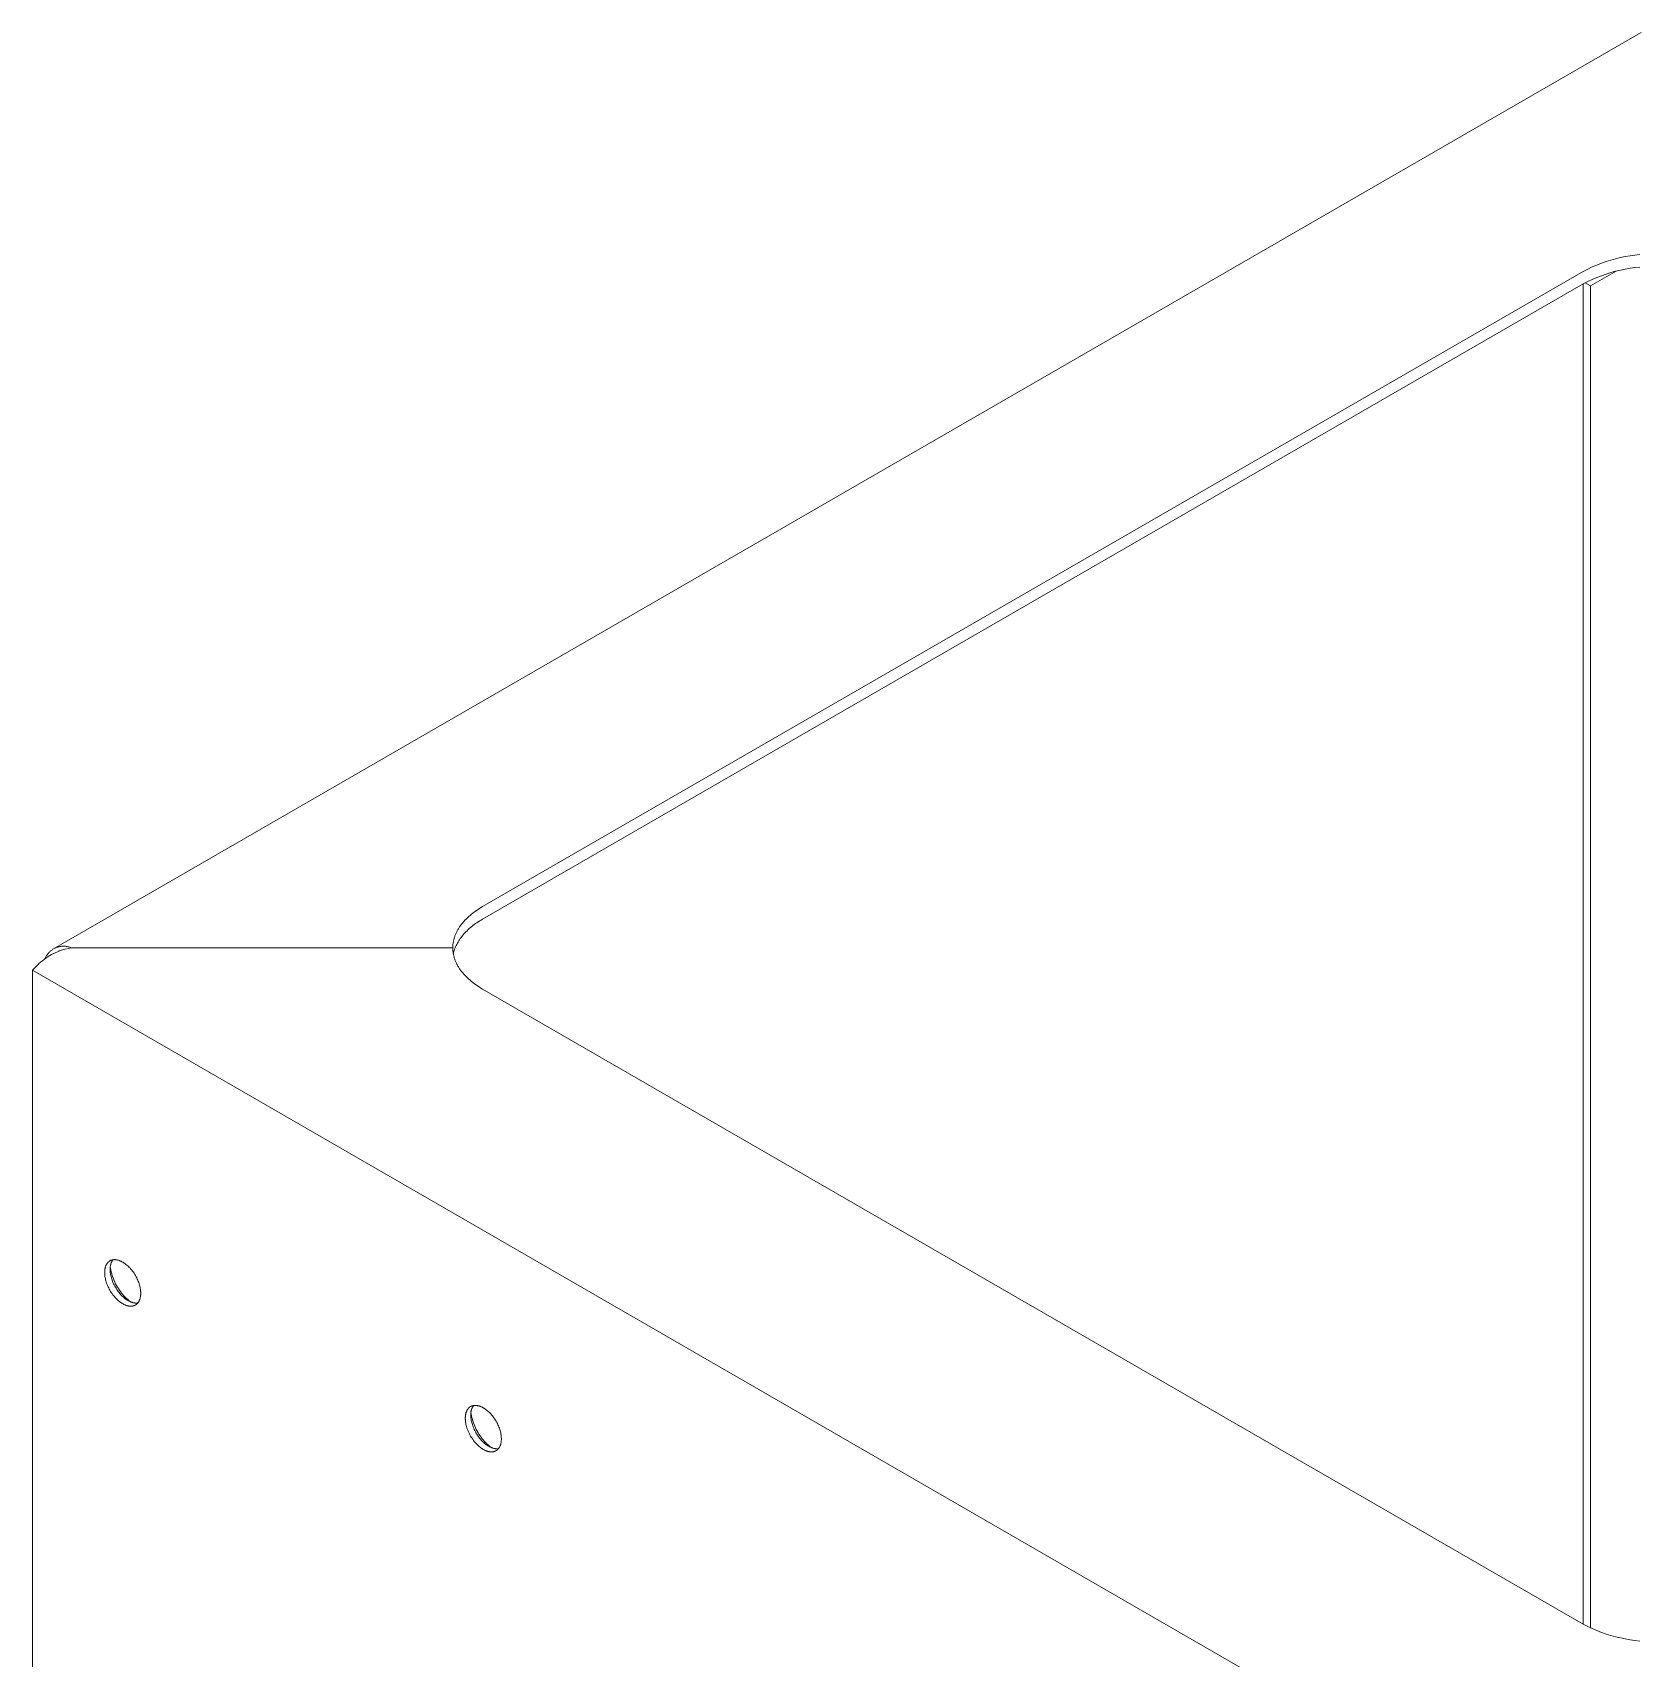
# Model space of a CAD drawing. Header units: millimetres. Extents: x 7 to 2510, y -101 to 1516.
# Drawn here: x 1803.3 to 2117.6, y 1161.3 to 1480.2 of the extents above; entities that cross this region are included whole.
import ezdxf

# ---------------------------------------------------------------- set-up
doc = ezdxf.new("R2010")
doc.units = ezdxf.units.MM
doc.layers.add('ZANO_R', color=7, linetype='Continuous', lineweight=0)

msp = doc.modelspace()

# ---------------------------------------------------------------- linework, layer by layer
at = {"layer": 'ZANO_R'}
for p, q in [((1807.36, 1300.42), (2118.7, 1480.17)), ((2110.87, 1434.91), (2111.78, 1435.23)), ((2111.78, 1435.23), (2112.71, 1435.52)), ((2112.71, 1435.52), (2113.64, 1435.78)), ((2113.64, 1435.78), (2114.59, 1436.01)), ((2114.59, 1436.01), (2115.54, 1436.21)), ((2115.54, 1436.21), (2116.49, 1436.37)), ((2116.49, 1436.37), (2117.45, 1436.5)), ((2117.45, 1436.5), (2118.42, 1436.6)), ((1891.51, 1308.72), (2107.33, 1433.32)), ((2107.33, 1433.32), (2108.19, 1433.76)), ((2108.19, 1433.76), (2109.07, 1434.18)), ((2113.77, 1433.36), (2108.75, 1430.47)), ((2109.07, 1434.18), (2109.96, 1434.56)), ((2109.96, 1432.11), (2109.07, 1431.73)), ((2109.96, 1434.56), (2110.87, 1434.91)), ((2110.87, 1432.46), (2109.96, 1432.11)), ((2111.78, 1432.78), (2110.87, 1432.46)), ((2112.71, 1433.07), (2111.78, 1432.78)), ((2113.64, 1433.33), (2112.71, 1433.07)), ((2114.59, 1433.56), (2113.64, 1433.33)), ((2115.54, 1433.76), (2114.59, 1433.56)), ((2116.49, 1433.92), (2115.54, 1433.76)), ((2117.45, 1434.05), (2116.49, 1433.92)), ((2118.42, 1434.15), (2117.45, 1434.05)), ((2107.33, 1430.87), (1891.51, 1306.27)), ((2108.19, 1431.32), (2107.33, 1430.87)), ((2107.33, 1430.87), (2107.33, 1167.96)), ((2107.69, 1431.08), (2108.75, 1430.47)), ((2109.07, 1431.73), (2108.19, 1431.32)), ((2108.75, 1430.47), (2108.75, 1167.22)), ((1889.63, 1307.47), (1889.93, 1307.69)), ((1889.93, 1307.69), (1890.23, 1307.9)), ((1890.23, 1307.9), (1890.54, 1308.12)), ((1890.54, 1308.12), (1890.86, 1308.32)), ((1890.86, 1308.32), (1891.18, 1308.52)), ((1891.18, 1308.52), (1891.51, 1308.72)), ((1886.77, 1304.35), (1886.85, 1304.49)), ((1886.85, 1304.49), (1887.02, 1304.75)), ((1887.02, 1304.75), (1887.21, 1305.01)), ((1887.21, 1305.01), (1887.4, 1305.28)), ((1887.4, 1305.28), (1887.61, 1305.53)), ((1887.61, 1305.53), (1887.83, 1305.79)), ((1887.83, 1305.79), (1888.05, 1306.04)), ((1888.05, 1306.04), (1888.29, 1306.29)), ((1888.29, 1306.29), (1888.54, 1306.53)), ((1888.54, 1306.53), (1888.8, 1306.77)), ((1888.9, 1304.41), (1888.68, 1304.21)), ((1888.8, 1306.77), (1889.07, 1307.01)), ((1889.14, 1304.62), (1888.9, 1304.41)), ((1889.07, 1307.01), (1889.34, 1307.24)), ((1889.38, 1304.81), (1889.14, 1304.62)), ((1889.34, 1307.24), (1889.63, 1307.47)), ((1889.62, 1305.01), (1889.38, 1304.81)), ((1889.88, 1305.2), (1889.62, 1305.01)), ((1890.13, 1305.39), (1889.88, 1305.2)), ((1890.4, 1305.57), (1890.13, 1305.39)), ((1890.67, 1305.75), (1890.4, 1305.57)), ((1890.95, 1305.93), (1890.67, 1305.75)), ((1891.23, 1306.1), (1890.95, 1305.93)), ((1891.51, 1306.27), (1891.23, 1306.1)), ((1885.67, 1301.05), (1885.69, 1301.19)), ((1885.69, 1301.19), (1885.7, 1301.33)), ((1885.7, 1301.33), (1885.72, 1301.47)), ((1885.72, 1301.47), (1885.74, 1301.61)), ((1885.74, 1301.61), (1885.76, 1301.74)), ((1885.76, 1301.74), (1885.79, 1301.88)), ((1885.79, 1301.88), (1885.82, 1302.02)), ((1885.82, 1302.02), (1885.85, 1302.16)), ((1885.85, 1302.16), (1885.88, 1302.3)), ((1885.88, 1302.3), (1885.92, 1302.44)), ((1885.92, 1302.44), (1885.96, 1302.58)), ((1885.96, 1302.58), (1886.01, 1302.71)), ((1886.01, 1302.71), (1886.05, 1302.85)), ((1886.05, 1302.85), (1886.1, 1302.99)), ((1886.1, 1302.99), (1886.16, 1303.13)), ((1886.16, 1303.13), (1886.21, 1303.26)), ((1886.21, 1303.26), (1886.27, 1303.4)), ((1886.27, 1303.4), (1886.33, 1303.54)), ((1886.33, 1303.54), (1886.4, 1303.67)), ((1886.44, 1301.32), (1886.33, 1301.08)), ((1886.4, 1303.67), (1886.47, 1303.81)), ((1886.57, 1301.55), (1886.44, 1301.32)), ((1886.47, 1303.81), (1886.54, 1303.95)), ((1886.54, 1303.95), (1886.61, 1304.08)), ((1886.7, 1301.78), (1886.57, 1301.55)), ((1886.61, 1304.08), (1886.69, 1304.22)), ((1886.69, 1304.22), (1886.77, 1304.35)), ((1886.84, 1302.01), (1886.7, 1301.78)), ((1886.98, 1302.24), (1886.84, 1302.01)), ((1887.14, 1302.47), (1886.98, 1302.24)), ((1887.3, 1302.7), (1887.14, 1302.47)), ((1887.48, 1302.92), (1887.3, 1302.7)), ((1887.66, 1303.14), (1887.48, 1302.92)), ((1887.85, 1303.36), (1887.66, 1303.14)), ((1888.04, 1303.58), (1887.85, 1303.36)), ((1888.25, 1303.79), (1888.04, 1303.58)), ((1888.46, 1304), (1888.25, 1303.79)), ((1888.68, 1304.21), (1888.46, 1304)), ((1805.2, 1298.11), (1804.84, 1297.82)), ((1805.21, 1298.12), (1804.87, 1297.84)), ((1805.56, 1298.38), (1805.2, 1298.11)), ((1805.56, 1298.38), (1805.21, 1298.12)), ((1805.93, 1298.65), (1805.56, 1298.38)), ((1805.91, 1298.63), (1805.56, 1298.38)), ((1805.73, 1298.51), (1805.78, 1298.63)), ((1805.78, 1298.63), (1805.84, 1298.75)), ((1805.84, 1298.75), (1805.9, 1298.88)), ((1805.9, 1298.88), (1805.97, 1298.99)), ((1806.27, 1298.87), (1805.91, 1298.63)), ((1805.97, 1298.99), (1806.04, 1299.11)), ((1806.04, 1299.11), (1806.11, 1299.22)), ((1806.11, 1299.22), (1806.19, 1299.34)), ((1806.19, 1299.34), (1806.27, 1299.44)), ((1806.27, 1299.44), (1806.35, 1299.55)), ((1806.33, 1298.91), (1806.27, 1298.87)), ((1806.67, 1299.12), (1806.33, 1298.91)), ((1806.35, 1299.55), (1806.44, 1299.65)), ((1806.44, 1299.65), (1806.53, 1299.75)), ((1806.53, 1299.75), (1806.63, 1299.85)), ((1806.63, 1299.85), (1806.73, 1299.94)), ((1807.01, 1299.32), (1806.67, 1299.12)), ((1806.73, 1299.94), (1806.83, 1300.03)), ((1806.83, 1300.03), (1806.94, 1300.12)), ((1806.94, 1300.12), (1807.04, 1300.2)), ((1807.36, 1299.5), (1807.01, 1299.32)), ((1807.04, 1300.2), (1807.16, 1300.28)), ((1807.16, 1300.28), (1807.27, 1300.35)), ((1807.27, 1300.35), (1807.39, 1300.42)), ((1807.43, 1299.54), (1807.36, 1299.5)), ((1807.39, 1300.42), (1807.5, 1300.49)), ((1808.46, 1300), (1807.43, 1299.54)), ((1807.5, 1300.49), (1807.62, 1300.55)), ((1807.62, 1300.55), (1807.75, 1300.61)), ((1807.75, 1300.61), (1807.87, 1300.66)), ((1807.87, 1300.66), (1808, 1300.71)), ((1808, 1300.71), (1808.13, 1300.76)), ((1808.13, 1300.76), (1808.26, 1300.8)), ((1808.26, 1300.8), (1808.39, 1300.83)), ((1808.39, 1300.83), (1808.52, 1300.87)), ((1808.53, 1300.03), (1808.46, 1300)), ((1808.52, 1300.87), (1808.65, 1300.89)), ((1809.61, 1300.38), (1808.53, 1300.03)), ((1808.65, 1300.89), (1808.79, 1300.91)), ((1808.79, 1300.91), (1808.92, 1300.93)), ((1808.92, 1300.93), (1809.05, 1300.95)), ((1809.05, 1300.95), (1809.19, 1300.95)), ((1809.19, 1300.95), (1809.33, 1300.96)), ((1809.33, 1300.96), (1809.46, 1300.96)), ((1809.46, 1300.96), (1809.6, 1300.95)), ((1809.6, 1300.95), (1809.73, 1300.94)), ((1809.69, 1300.4), (1809.61, 1300.38)), ((1810.87, 1300.64), (1809.69, 1300.4)), ((1809.73, 1300.94), (1809.87, 1300.93)), ((1809.87, 1300.93), (1810, 1300.91)), ((1810, 1300.91), (1810.14, 1300.88)), ((1810.14, 1300.88), (1810.27, 1300.85)), ((1810.27, 1300.85), (1810.4, 1300.82)), ((1810.4, 1300.82), (1810.53, 1300.78)), ((1810.53, 1300.78), (1810.66, 1300.74)), ((1810.66, 1300.74), (1810.79, 1300.69)), ((1810.79, 1300.69), (1810.91, 1300.64)), ((1810.91, 1300.64), (1810.87, 1300.64)), ((1810.91, 1300.64), (1885.66, 1300.64)), ((1885.66, 1300.78), (1885.67, 1300.92)), ((1885.66, 1300.64), (1885.66, 1300.78)), ((1885.66, 1300.64), (1885.66, 1300.51)), ((1885.66, 1300.51), (1885.67, 1300.37)), ((1885.67, 1300.92), (1885.67, 1301.05)), ((1885.67, 1300.37), (1885.67, 1300.23)), ((1885.67, 1300.23), (1885.69, 1300.09)), ((1885.69, 1300.09), (1885.7, 1299.96)), ((1885.7, 1299.96), (1885.72, 1299.82)), ((1885.72, 1299.82), (1885.74, 1299.68)), ((1885.74, 1299.68), (1885.76, 1299.54)), ((1885.76, 1299.54), (1885.79, 1299.4)), ((1885.81, 1299.54), (1885.79, 1299.42)), ((1885.79, 1299.4), (1885.82, 1299.26)), ((1885.84, 1299.66), (1885.81, 1299.54)), ((1885.82, 1299.26), (1885.85, 1299.13)), ((1885.9, 1299.89), (1885.84, 1299.66)), ((1885.85, 1299.13), (1885.88, 1298.99)), ((1885.88, 1298.99), (1885.92, 1298.85)), ((1885.97, 1300.13), (1885.9, 1299.89)), ((1885.92, 1298.85), (1885.96, 1298.71)), ((1885.96, 1298.71), (1886.01, 1298.57)), ((1886.04, 1300.37), (1885.97, 1300.13)), ((1886.01, 1298.57), (1886.05, 1298.43)), ((1886.13, 1300.61), (1886.04, 1300.37)), ((1886.05, 1298.43), (1886.1, 1298.3)), ((1886.1, 1298.3), (1886.16, 1298.16)), ((1886.23, 1300.85), (1886.13, 1300.61)), ((1886.16, 1298.16), (1886.21, 1298.02)), ((1886.21, 1298.02), (1886.27, 1297.88)), ((1886.33, 1301.08), (1886.23, 1300.85)), ((1804.5, 1297.52), (1803.28, 1296.23)), ((1803.28, 944.16), (1803.28, 1296.23)), ((1803.28, 1296.23), (2117.65, 1114.73)), ((1804.54, 1297.56), (1804.5, 1297.52)), ((1804.87, 1297.84), (1804.54, 1297.56)), ((1886.27, 1297.88), (1886.33, 1297.75)), ((1886.33, 1297.75), (1886.4, 1297.61)), ((1886.4, 1297.61), (1886.47, 1297.47)), ((1886.47, 1297.47), (1886.54, 1297.34)), ((1886.54, 1297.34), (1886.61, 1297.2)), ((1886.61, 1297.2), (1886.69, 1297.07)), ((1886.69, 1297.07), (1886.77, 1296.93)), ((1886.77, 1296.93), (1886.85, 1296.8)), ((1886.85, 1296.8), (1887.02, 1296.53)), ((1887.02, 1296.53), (1887.21, 1296.27)), ((1887.21, 1296.27), (1887.4, 1296.01)), ((1887.4, 1296.01), (1887.61, 1295.75)), ((1887.61, 1295.75), (1887.83, 1295.5)), ((1887.83, 1295.5), (1888.05, 1295.25)), ((1888.05, 1295.25), (1888.29, 1295)), ((1888.29, 1295), (1888.54, 1294.75)), ((1888.54, 1294.75), (1888.8, 1294.51)), ((1888.8, 1294.51), (1889.07, 1294.28)), ((1889.07, 1294.28), (1889.34, 1294.05)), ((1889.34, 1294.05), (1889.63, 1293.82)), ((1889.63, 1293.82), (1889.93, 1293.6)), ((1889.93, 1293.6), (1890.23, 1293.38)), ((1890.23, 1293.38), (1890.54, 1293.17)), ((1890.54, 1293.17), (1890.86, 1292.96)), ((1890.86, 1292.96), (1891.18, 1292.76)), ((1891.18, 1292.76), (1891.51, 1292.56)), ((2107.33, 1167.96), (1891.51, 1292.56)), ((1817.43, 1237.31), (1817.44, 1237.4)), ((1817.44, 1237.4), (1817.45, 1237.49)), ((1817.45, 1237.49), (1817.46, 1237.58)), ((1817.46, 1237.58), (1817.48, 1237.66)), ((1817.48, 1237.66), (1817.49, 1237.75)), ((1817.49, 1237.75), (1817.51, 1237.83)), ((1817.51, 1237.83), (1817.53, 1237.92)), ((1817.53, 1237.92), (1817.55, 1238)), ((1817.55, 1238), (1817.58, 1238.08)), ((1817.58, 1238.08), (1817.61, 1238.16)), ((1817.61, 1238.16), (1817.63, 1238.24)), ((1817.63, 1238.24), (1817.67, 1238.32)), ((1817.67, 1238.32), (1817.7, 1238.39)), ((1817.7, 1238.39), (1817.73, 1238.46)), ((1817.73, 1238.46), (1817.75, 1238.5)), ((1817.75, 1238.5), (1817.77, 1238.53)), ((1817.77, 1238.53), (1817.79, 1238.57)), ((1817.79, 1238.57), (1817.81, 1238.6)), ((1817.81, 1238.6), (1817.83, 1238.64)), ((1817.83, 1238.64), (1817.85, 1238.67)), ((1817.85, 1238.67), (1817.88, 1238.7)), ((1817.88, 1238.7), (1817.9, 1238.73)), ((1817.9, 1238.73), (1817.92, 1238.77)), ((1817.92, 1238.77), (1817.95, 1238.8)), ((1817.95, 1238.8), (1817.97, 1238.83)), ((1817.97, 1238.83), (1817.99, 1238.86)), ((1817.99, 1238.86), (1818.02, 1238.89)), ((1818.02, 1238.89), (1818.04, 1238.91)), ((1818.04, 1238.91), (1818.07, 1238.94)), ((1818.07, 1238.94), (1818.1, 1238.97)), ((1818.1, 1238.97), (1818.12, 1239)), ((1818.12, 1239), (1818.15, 1239.02)), ((1818.15, 1239.02), (1818.18, 1239.05)), ((1818.18, 1239.05), (1818.21, 1239.07)), ((1818.21, 1239.07), (1818.24, 1239.1)), ((1818.24, 1239.1), (1818.27, 1239.12)), ((1818.27, 1239.12), (1818.3, 1239.14)), ((1818.3, 1239.14), (1818.33, 1239.16)), ((1818.33, 1239.16), (1818.36, 1239.19)), ((1818.36, 1239.19), (1818.39, 1239.21)), ((1818.39, 1239.21), (1818.42, 1239.23)), ((1818.42, 1239.23), (1818.45, 1239.24)), ((1818.45, 1239.24), (1818.49, 1239.26)), ((1818.47, 1237.67), (1818.48, 1237.77)), ((1818.48, 1237.57), (1818.47, 1237.67)), ((1818.48, 1237.87), (1818.49, 1237.97)), ((1818.48, 1237.77), (1818.48, 1237.87)), ((1818.48, 1237.48), (1818.48, 1237.57)), ((1818.48, 1237.38), (1818.48, 1237.48)), ((1818.49, 1237.29), (1818.48, 1237.38)), ((1818.49, 1239.26), (1818.52, 1239.28)), ((1818.49, 1237.97), (1818.5, 1238.07)), ((1818.5, 1238.07), (1818.51, 1238.17)), ((1818.51, 1238.17), (1818.53, 1238.27)), ((1818.51, 1238.12), (1818.57, 1237.77)), ((1818.52, 1239.28), (1818.55, 1239.3)), ((1818.53, 1238.27), (1818.55, 1238.36)), ((1818.55, 1239.3), (1818.59, 1239.31)), ((1818.55, 1238.36), (1818.57, 1238.46)), ((1818.57, 1238.46), (1818.6, 1238.56)), ((1818.57, 1237.77), (1818.63, 1237.42)), ((1818.59, 1239.31), (1818.62, 1239.33)), ((1818.6, 1238.56), (1818.63, 1238.65)), ((1818.62, 1239.33), (1818.65, 1239.34)), ((1818.63, 1238.65), (1818.66, 1238.75)), ((1818.63, 1237.42), (1818.71, 1237.07)), ((1818.65, 1239.34), (1818.69, 1239.36)), ((1818.66, 1238.75), (1818.7, 1238.84)), ((1818.69, 1239.36), (1818.72, 1239.37)), ((1818.7, 1238.84), (1818.74, 1238.93)), ((1818.72, 1239.37), (1818.76, 1239.38)), ((1818.74, 1238.93), (1818.78, 1239.02)), ((1818.76, 1239.38), (1818.8, 1239.39)), ((1818.78, 1239.02), (1818.83, 1239.11)), ((1818.8, 1239.39), (1818.83, 1239.41)), ((1818.83, 1239.41), (1818.87, 1239.42)), ((1818.83, 1239.11), (1818.88, 1239.2)), ((1818.87, 1239.42), (1818.91, 1239.43)), ((1818.88, 1239.2), (1818.93, 1239.29)), ((1818.91, 1239.43), (1818.94, 1239.43)), ((1818.93, 1239.29), (1818.98, 1239.37)), ((1818.94, 1239.43), (1818.98, 1239.44)), ((1818.98, 1239.37), (1819.04, 1239.45)), ((1818.98, 1239.44), (1819.02, 1239.45)), ((1819.02, 1239.45), (1819.06, 1239.46)), ((1819.06, 1239.46), (1819.09, 1239.46)), ((1819.09, 1239.46), (1819.13, 1239.47)), ((1819.13, 1239.47), (1819.17, 1239.47)), ((1819.17, 1239.47), (1819.21, 1239.47)), ((1819.21, 1239.47), (1819.25, 1239.48)), ((1819.25, 1239.48), (1819.29, 1239.48)), ((1819.29, 1239.48), (1819.33, 1239.48)), ((1819.33, 1239.48), (1819.37, 1239.48)), ((1819.37, 1239.48), (1819.41, 1239.48)), ((1819.41, 1239.48), (1819.45, 1239.48)), ((1819.45, 1239.48), (1819.49, 1239.48)), ((1819.49, 1239.48), (1819.57, 1239.47)), ((1819.57, 1239.47), (1819.65, 1239.46)), ((1819.65, 1239.46), (1819.73, 1239.45)), ((1819.73, 1239.45), (1819.82, 1239.44)), ((1819.82, 1239.44), (1819.9, 1239.42)), ((1819.9, 1239.42), (1819.98, 1239.4)), ((1819.98, 1239.4), (1820.06, 1239.38)), ((1820.06, 1239.38), (1820.15, 1239.36)), ((1820.15, 1239.36), (1820.23, 1239.33)), ((1820.23, 1239.33), (1820.31, 1239.3)), ((1820.31, 1239.3), (1820.39, 1239.27)), ((1820.39, 1239.27), (1820.47, 1239.24)), ((1820.47, 1239.24), (1820.55, 1239.2)), ((1820.55, 1239.2), (1820.64, 1239.16)), ((1820.64, 1239.16), (1820.72, 1239.13)), ((1820.72, 1239.13), (1820.8, 1239.08)), ((1820.8, 1239.08), (1820.87, 1239.04)), ((1820.87, 1239.04), (1820.95, 1239)), ((1820.95, 1239), (1821.03, 1238.95)), ((1821.03, 1238.95), (1821.11, 1238.9)), ((1821.11, 1238.9), (1821.19, 1238.85)), ((1821.19, 1238.85), (1821.27, 1238.8)), ((1821.27, 1238.8), (1821.35, 1238.74)), ((1821.35, 1238.74), (1821.43, 1238.68)), ((1821.43, 1238.68), (1821.51, 1238.62)), ((1821.51, 1238.62), (1821.6, 1238.56)), ((1821.6, 1238.56), (1821.76, 1238.42)), ((1821.76, 1238.42), (1821.93, 1238.28)), ((1821.93, 1238.28), (1822.09, 1238.12)), ((1822.09, 1238.12), (1822.25, 1237.96)), ((1822.25, 1237.96), (1822.42, 1237.79)), ((1822.42, 1237.79), (1822.58, 1237.6)), ((1822.58, 1237.6), (1822.73, 1237.41)), ((1822.73, 1237.41), (1822.89, 1237.21)), ((1817.42, 1237.14), (1817.43, 1237.23)), ((1817.42, 1237.05), (1817.42, 1237.14)), ((1817.42, 1236.96), (1817.42, 1237.05)), ((1817.42, 1236.86), (1817.42, 1236.96)), ((1817.42, 1236.77), (1817.42, 1236.86)), ((1817.43, 1236.68), (1817.42, 1236.77)), ((1817.43, 1237.23), (1817.43, 1237.31)), ((1817.43, 1236.58), (1817.43, 1236.68)), ((1817.44, 1236.48), (1817.43, 1236.58)), ((1817.45, 1236.38), (1817.44, 1236.48)), ((1817.46, 1236.28), (1817.45, 1236.38)), ((1817.48, 1236.18), (1817.46, 1236.28)), ((1817.51, 1235.97), (1817.48, 1236.18)), ((1817.55, 1235.75), (1817.51, 1235.97)), ((1817.61, 1235.53), (1817.55, 1235.75)), ((1817.67, 1235.31), (1817.61, 1235.53)), ((1817.73, 1235.08), (1817.67, 1235.31)), ((1817.81, 1234.85), (1817.73, 1235.08)), ((1817.9, 1234.62), (1817.81, 1234.85)), ((1817.99, 1234.39), (1817.9, 1234.62)), ((1818.1, 1234.16), (1817.99, 1234.39)), ((1818.49, 1237.19), (1818.49, 1237.29)), ((1818.5, 1237.1), (1818.49, 1237.19)), ((1818.51, 1237), (1818.5, 1237.1)), ((1818.52, 1236.89), (1818.51, 1237)), ((1818.54, 1236.79), (1818.52, 1236.89)), ((1818.57, 1236.58), (1818.54, 1236.79)), ((1818.61, 1236.37), (1818.57, 1236.58)), ((1818.67, 1236.15), (1818.61, 1236.37)), ((1818.73, 1235.92), (1818.67, 1236.15)), ((1818.71, 1237.07), (1818.8, 1236.72)), ((1818.8, 1235.69), (1818.73, 1235.92)), ((1818.8, 1236.72), (1818.9, 1236.38)), ((1818.87, 1235.47), (1818.8, 1235.69)), ((1818.96, 1235.23), (1818.87, 1235.47)), ((1818.9, 1236.38), (1819.01, 1236.04)), ((1819.05, 1235), (1818.96, 1235.23)), ((1819.01, 1236.04), (1819.13, 1235.71)), ((1819.16, 1234.77), (1819.05, 1235)), ((1819.13, 1235.71), (1819.27, 1235.38)), ((1819.27, 1234.54), (1819.16, 1234.77)), ((1819.27, 1235.38), (1819.41, 1235.05)), ((1819.39, 1234.31), (1819.27, 1234.54)), ((1819.51, 1234.08), (1819.39, 1234.31)), ((1819.41, 1235.05), (1819.57, 1234.73)), ((1819.57, 1234.73), (1819.74, 1234.42)), ((1819.74, 1234.42), (1819.91, 1234.11)), ((1822.89, 1237.21), (1823.04, 1237.01)), ((1823.04, 1237.01), (1823.18, 1236.8)), ((1823.18, 1236.8), (1823.32, 1236.58)), ((1823.32, 1236.58), (1823.45, 1236.36)), ((1823.45, 1236.36), (1823.58, 1236.13)), ((1823.58, 1236.13), (1823.7, 1235.9)), ((1823.7, 1235.9), (1823.81, 1235.67)), ((1823.81, 1235.67), (1823.91, 1235.44)), ((1823.91, 1235.44), (1824.01, 1235.21)), ((1824.01, 1235.21), (1824.09, 1234.98)), ((1824.09, 1234.98), (1824.17, 1234.75)), ((1824.17, 1234.75), (1824.24, 1234.52)), ((1824.24, 1234.52), (1824.3, 1234.3)), ((1824.3, 1234.3), (1824.35, 1234.08)), ((1818.21, 1233.93), (1818.1, 1234.16)), ((1818.33, 1233.7), (1818.21, 1233.93)), ((1818.45, 1233.47), (1818.33, 1233.7)), ((1818.59, 1233.25), (1818.45, 1233.47)), ((1818.72, 1233.03), (1818.59, 1233.25)), ((1818.87, 1232.82), (1818.72, 1233.03)), ((1819.02, 1232.61), (1818.87, 1232.82)), ((1819.17, 1232.42), (1819.02, 1232.61)), ((1819.33, 1232.23), (1819.17, 1232.42)), ((1819.49, 1232.04), (1819.33, 1232.23)), ((1819.65, 1231.87), (1819.49, 1232.04)), ((1819.65, 1233.86), (1819.51, 1234.08)), ((1819.79, 1233.64), (1819.65, 1233.86)), ((1819.82, 1231.71), (1819.65, 1231.87)), ((1819.93, 1233.43), (1819.79, 1233.64)), ((1819.98, 1231.55), (1819.82, 1231.71)), ((1819.91, 1234.11), (1820.1, 1233.81)), ((1820.08, 1233.23), (1819.93, 1233.43)), ((1820.15, 1231.41), (1819.98, 1231.55)), ((1820.23, 1233.03), (1820.08, 1233.23)), ((1820.1, 1233.81), (1820.3, 1233.51)), ((1820.31, 1231.27), (1820.15, 1231.41)), ((1820.39, 1232.84), (1820.23, 1233.03)), ((1820.3, 1233.51), (1820.51, 1233.22)), ((1820.39, 1231.21), (1820.31, 1231.27)), ((1820.55, 1232.66), (1820.39, 1232.84)), ((1820.47, 1231.15), (1820.39, 1231.21)), ((1820.55, 1231.09), (1820.47, 1231.15)), ((1820.51, 1233.22), (1820.73, 1232.94)), ((1820.71, 1232.48), (1820.55, 1232.66)), ((1820.64, 1231.03), (1820.55, 1231.09)), ((1820.72, 1230.98), (1820.64, 1231.03)), ((1820.88, 1232.32), (1820.71, 1232.48)), ((1820.73, 1232.94), (1820.96, 1232.67)), ((1821.04, 1232.16), (1820.88, 1232.32)), ((1820.96, 1232.67), (1821.19, 1232.4)), ((1821.21, 1232.02), (1821.04, 1232.16)), ((1821.19, 1232.4), (1821.44, 1232.14)), ((1821.37, 1231.88), (1821.21, 1232.02)), ((1821.45, 1231.82), (1821.37, 1231.88)), ((1821.44, 1232.14), (1821.7, 1231.89)), ((1821.53, 1231.76), (1821.45, 1231.82)), ((1821.62, 1231.7), (1821.53, 1231.76)), ((1821.7, 1231.64), (1821.62, 1231.7)), ((1821.7, 1231.89), (1821.96, 1231.65)), ((1821.78, 1231.59), (1821.7, 1231.64)), ((1821.86, 1231.54), (1821.78, 1231.59)), ((1821.94, 1231.49), (1821.86, 1231.54)), ((1822.01, 1231.44), (1821.94, 1231.49)), ((1821.96, 1231.65), (1822.23, 1231.42)), ((1822.13, 1231.38), (1822.01, 1231.44)), ((1822.25, 1231.32), (1822.13, 1231.38)), ((1822.23, 1231.42), (1822.51, 1231.2)), ((1822.37, 1231.26), (1822.25, 1231.32)), ((1822.49, 1231.21), (1822.37, 1231.26)), ((1822.55, 1231.18), (1822.49, 1231.21)), ((1822.61, 1231.16), (1822.55, 1231.18)), ((1822.67, 1231.14), (1822.61, 1231.16)), ((1822.73, 1231.12), (1822.67, 1231.14)), ((1822.79, 1231.1), (1822.73, 1231.12)), ((1822.85, 1231.08), (1822.79, 1231.1)), ((1822.91, 1231.06), (1822.85, 1231.08)), ((1822.97, 1231.04), (1822.91, 1231.06)), ((1823.04, 1231.03), (1822.97, 1231.04)), ((1823.1, 1231.02), (1823.04, 1231.03)), ((1823.16, 1231), (1823.1, 1231.02)), ((1823.22, 1230.99), (1823.16, 1231)), ((1823.96, 1231.03), (1823.94, 1231)), ((1823.98, 1231.06), (1823.96, 1231.03)), ((1824.01, 1231.09), (1823.98, 1231.06)), ((1824.03, 1231.13), (1824.01, 1231.09)), ((1824.05, 1231.16), (1824.03, 1231.13)), ((1824.07, 1231.19), (1824.05, 1231.16)), ((1824.09, 1231.23), (1824.07, 1231.19)), ((1824.11, 1231.26), (1824.09, 1231.23)), ((1824.13, 1231.3), (1824.11, 1231.26)), ((1824.15, 1231.33), (1824.13, 1231.3)), ((1824.17, 1231.37), (1824.15, 1231.33)), ((1824.21, 1231.44), (1824.17, 1231.37)), ((1824.24, 1231.51), (1824.21, 1231.44)), ((1824.27, 1231.59), (1824.24, 1231.51)), ((1824.3, 1231.67), (1824.27, 1231.59)), ((1824.33, 1231.75), (1824.3, 1231.67)), ((1824.35, 1231.83), (1824.33, 1231.75)), ((1824.35, 1234.08), (1824.39, 1233.86)), ((1824.37, 1231.91), (1824.35, 1231.83)), ((1824.39, 1231.99), (1824.37, 1231.91)), ((1824.39, 1233.86), (1824.43, 1233.65)), ((1824.41, 1232.08), (1824.39, 1231.99)), ((1824.43, 1232.16), (1824.41, 1232.08)), ((1824.43, 1233.65), (1824.44, 1233.55)), ((1824.44, 1232.25), (1824.43, 1232.16)), ((1824.44, 1233.55), (1824.46, 1233.45)), ((1824.46, 1232.34), (1824.44, 1232.25)), ((1824.46, 1233.45), (1824.47, 1233.35)), ((1824.47, 1232.43), (1824.46, 1232.34)), ((1824.47, 1233.35), (1824.47, 1233.25)), ((1824.47, 1233.25), (1824.48, 1233.15)), ((1824.48, 1232.6), (1824.47, 1232.51)), ((1824.47, 1232.51), (1824.47, 1232.43)), ((1824.48, 1233.15), (1824.48, 1233.06)), ((1824.48, 1233.06), (1824.49, 1232.96)), ((1824.49, 1232.78), (1824.48, 1232.69)), ((1824.48, 1232.69), (1824.48, 1232.6)), ((1824.49, 1232.96), (1824.49, 1232.87)), ((1824.49, 1232.87), (1824.49, 1232.78)), ((1820.8, 1230.93), (1820.72, 1230.98)), ((1820.87, 1230.88), (1820.8, 1230.93)), ((1820.95, 1230.83), (1820.87, 1230.88)), ((1821.03, 1230.79), (1820.95, 1230.83)), ((1821.11, 1230.75), (1821.03, 1230.79)), ((1821.19, 1230.7), (1821.11, 1230.75)), ((1821.27, 1230.67), (1821.19, 1230.7)), ((1821.35, 1230.63), (1821.27, 1230.67)), ((1821.43, 1230.59), (1821.35, 1230.63)), ((1821.51, 1230.56), (1821.43, 1230.59)), ((1821.6, 1230.53), (1821.51, 1230.56)), ((1821.68, 1230.5), (1821.6, 1230.53)), ((1821.76, 1230.47), (1821.68, 1230.5)), ((1821.84, 1230.45), (1821.76, 1230.47)), ((1821.93, 1230.43), (1821.84, 1230.45)), ((1822.01, 1230.41), (1821.93, 1230.43)), ((1822.09, 1230.39), (1822.01, 1230.41)), ((1822.17, 1230.38), (1822.09, 1230.39)), ((1822.25, 1230.37), (1822.17, 1230.38)), ((1822.34, 1230.36), (1822.25, 1230.37)), ((1822.42, 1230.35), (1822.34, 1230.36)), ((1822.46, 1230.35), (1822.42, 1230.35)), ((1822.5, 1230.35), (1822.46, 1230.35)), ((1822.54, 1230.35), (1822.5, 1230.35)), ((1822.58, 1230.35), (1822.54, 1230.35)), ((1822.62, 1230.35), (1822.58, 1230.35)), ((1822.66, 1230.35), (1822.62, 1230.35)), ((1822.7, 1230.36), (1822.66, 1230.35)), ((1822.73, 1230.36), (1822.7, 1230.36)), ((1822.77, 1230.36), (1822.73, 1230.36)), ((1822.81, 1230.37), (1822.77, 1230.36)), ((1822.85, 1230.37), (1822.81, 1230.37)), ((1822.89, 1230.38), (1822.85, 1230.37)), ((1822.93, 1230.39), (1822.89, 1230.38)), ((1822.96, 1230.4), (1822.93, 1230.39)), ((1823, 1230.4), (1822.96, 1230.4)), ((1823.04, 1230.41), (1823, 1230.4)), ((1823.07, 1230.42), (1823.04, 1230.41)), ((1823.11, 1230.43), (1823.07, 1230.42)), ((1823.15, 1230.45), (1823.11, 1230.43)), ((1823.18, 1230.46), (1823.15, 1230.45)), ((1823.22, 1230.47), (1823.18, 1230.46)), ((1823.28, 1230.98), (1823.22, 1230.99)), ((1823.25, 1230.49), (1823.22, 1230.47)), ((1823.29, 1230.5), (1823.25, 1230.49)), ((1823.34, 1230.98), (1823.28, 1230.98)), ((1823.32, 1230.52), (1823.29, 1230.5)), ((1823.35, 1230.53), (1823.32, 1230.52)), ((1823.4, 1230.97), (1823.34, 1230.98)), ((1823.39, 1230.55), (1823.35, 1230.53)), ((1823.42, 1230.57), (1823.39, 1230.55)), ((1823.46, 1230.97), (1823.4, 1230.97)), ((1823.45, 1230.58), (1823.42, 1230.57)), ((1823.49, 1230.6), (1823.45, 1230.58)), ((1823.52, 1230.96), (1823.46, 1230.97)), ((1823.52, 1230.62), (1823.49, 1230.6)), ((1823.58, 1230.96), (1823.52, 1230.96)), ((1823.55, 1230.64), (1823.52, 1230.62)), ((1823.58, 1230.67), (1823.55, 1230.64)), ((1823.64, 1230.96), (1823.58, 1230.96)), ((1823.61, 1230.69), (1823.58, 1230.67)), ((1823.64, 1230.71), (1823.61, 1230.69)), ((1823.7, 1230.97), (1823.64, 1230.96)), ((1823.67, 1230.73), (1823.64, 1230.71)), ((1823.7, 1230.76), (1823.67, 1230.73)), ((1823.75, 1230.97), (1823.7, 1230.97)), ((1823.73, 1230.78), (1823.7, 1230.76)), ((1823.75, 1230.81), (1823.73, 1230.78)), ((1823.81, 1230.97), (1823.75, 1230.97)), ((1823.78, 1230.83), (1823.75, 1230.81)), ((1823.81, 1230.86), (1823.78, 1230.83)), ((1823.87, 1230.98), (1823.81, 1230.97)), ((1823.84, 1230.89), (1823.81, 1230.86)), ((1823.86, 1230.91), (1823.84, 1230.89)), ((1823.89, 1230.94), (1823.86, 1230.91)), ((1823.93, 1230.99), (1823.87, 1230.98)), ((1823.91, 1230.97), (1823.89, 1230.94)), ((1823.94, 1231), (1823.91, 1230.97)), ((1888.15, 1208.83), (1888.14, 1208.74)), ((1888.14, 1208.74), (1888.14, 1208.65)), ((1888.16, 1208.91), (1888.15, 1208.83)), ((1888.17, 1209), (1888.16, 1208.91)), ((1888.19, 1209.09), (1888.17, 1209)), ((1888.2, 1209.17), (1888.19, 1209.09)), ((1888.22, 1209.26), (1888.2, 1209.17)), ((1888.24, 1209.34), (1888.22, 1209.26)), ((1888.26, 1209.42), (1888.24, 1209.34)), ((1888.29, 1209.5), (1888.26, 1209.42)), ((1888.32, 1209.58), (1888.29, 1209.5)), ((1888.35, 1209.66), (1888.32, 1209.58)), ((1888.38, 1209.74), (1888.35, 1209.66)), ((1888.41, 1209.81), (1888.38, 1209.74)), ((1888.45, 1209.89), (1888.41, 1209.81)), ((1888.46, 1209.92), (1888.45, 1209.89)), ((1888.48, 1209.96), (1888.46, 1209.92)), ((1888.5, 1209.99), (1888.48, 1209.96)), ((1888.52, 1210.03), (1888.5, 1209.99)), ((1888.54, 1210.06), (1888.52, 1210.03)), ((1888.57, 1210.09), (1888.54, 1210.06)), ((1888.59, 1210.13), (1888.57, 1210.09)), ((1888.61, 1210.16), (1888.59, 1210.13)), ((1888.63, 1210.19), (1888.61, 1210.16)), ((1888.66, 1210.22), (1888.63, 1210.19)), ((1888.68, 1210.25), (1888.66, 1210.22)), ((1888.7, 1210.28), (1888.68, 1210.25)), ((1888.73, 1210.31), (1888.7, 1210.28)), ((1888.75, 1210.34), (1888.73, 1210.31)), ((1888.78, 1210.37), (1888.75, 1210.34)), ((1888.81, 1210.39), (1888.78, 1210.37)), ((1888.83, 1210.42), (1888.81, 1210.39)), ((1888.86, 1210.45), (1888.83, 1210.42)), ((1888.89, 1210.47), (1888.86, 1210.45)), ((1888.92, 1210.5), (1888.89, 1210.47)), ((1888.95, 1210.52), (1888.92, 1210.5)), ((1888.98, 1210.54), (1888.95, 1210.52)), ((1889.01, 1210.57), (1888.98, 1210.54)), ((1889.04, 1210.59), (1889.01, 1210.57)), ((1889.07, 1210.61), (1889.04, 1210.59)), ((1889.1, 1210.63), (1889.07, 1210.61)), ((1889.13, 1210.65), (1889.1, 1210.63)), ((1889.16, 1210.67), (1889.13, 1210.65)), ((1889.2, 1210.69), (1889.16, 1210.67)), ((1889.2, 1209.39), (1889.19, 1209.29)), ((1889.19, 1209.29), (1889.19, 1209.19)), ((1889.19, 1209.19), (1889.19, 1209.09)), ((1889.19, 1209.09), (1889.19, 1208.99)), ((1889.19, 1208.9), (1889.19, 1208.99)), ((1889.19, 1208.81), (1889.19, 1208.9)), ((1889.2, 1208.71), (1889.19, 1208.81)), ((1889.23, 1210.7), (1889.2, 1210.69)), ((1889.21, 1209.49), (1889.2, 1209.39)), ((1889.2, 1208.62), (1889.2, 1208.71)), ((1889.22, 1209.59), (1889.21, 1209.49)), ((1889.24, 1209.69), (1889.22, 1209.59)), ((1889.22, 1209.54), (1889.28, 1209.19)), ((1889.26, 1210.72), (1889.23, 1210.7)), ((1889.26, 1209.79), (1889.24, 1209.69)), ((1889.3, 1210.74), (1889.26, 1210.72)), ((1889.28, 1209.88), (1889.26, 1209.79)), ((1889.31, 1209.98), (1889.28, 1209.88)), ((1889.28, 1209.19), (1889.34, 1208.84)), ((1889.33, 1210.75), (1889.3, 1210.74)), ((1889.34, 1210.08), (1889.31, 1209.98)), ((1889.37, 1210.77), (1889.33, 1210.75)), ((1889.37, 1210.17), (1889.34, 1210.08)), ((1889.34, 1208.84), (1889.42, 1208.49)), ((1889.4, 1210.78), (1889.37, 1210.77)), ((1889.41, 1210.26), (1889.37, 1210.17)), ((1889.44, 1210.79), (1889.4, 1210.78)), ((1889.45, 1210.36), (1889.41, 1210.26)), ((1889.47, 1210.81), (1889.44, 1210.79)), ((1889.49, 1210.45), (1889.45, 1210.36)), ((1889.51, 1210.82), (1889.47, 1210.81)), ((1889.54, 1210.54), (1889.49, 1210.45)), ((1889.54, 1210.83), (1889.51, 1210.82)), ((1889.58, 1210.84), (1889.54, 1210.83)), ((1889.59, 1210.62), (1889.54, 1210.54)), ((1889.62, 1210.85), (1889.58, 1210.84)), ((1889.64, 1210.71), (1889.59, 1210.62)), ((1889.65, 1210.86), (1889.62, 1210.85)), ((1889.69, 1210.79), (1889.64, 1210.71)), ((1889.69, 1210.86), (1889.65, 1210.86)), ((1889.75, 1210.88), (1889.69, 1210.79)), ((1889.73, 1210.87), (1889.69, 1210.86)), ((1889.77, 1210.88), (1889.73, 1210.87)), ((1889.81, 1210.88), (1889.77, 1210.88)), ((1889.84, 1210.89), (1889.81, 1210.88)), ((1889.88, 1210.89), (1889.84, 1210.89)), ((1889.92, 1210.9), (1889.88, 1210.89)), ((1889.96, 1210.9), (1889.92, 1210.9)), ((1890, 1210.9), (1889.96, 1210.9)), ((1890.04, 1210.9), (1890, 1210.9)), ((1890.08, 1210.9), (1890.04, 1210.9)), ((1890.12, 1210.9), (1890.08, 1210.9)), ((1890.16, 1210.9), (1890.12, 1210.9)), ((1890.2, 1210.9), (1890.16, 1210.9)), ((1890.28, 1210.89), (1890.2, 1210.9)), ((1890.36, 1210.88), (1890.28, 1210.89)), ((1890.44, 1210.87), (1890.36, 1210.88)), ((1890.53, 1210.86), (1890.44, 1210.87)), ((1890.61, 1210.84), (1890.53, 1210.86)), ((1890.69, 1210.82), (1890.61, 1210.84)), ((1890.77, 1210.8), (1890.69, 1210.82)), ((1890.86, 1210.78), (1890.77, 1210.8)), ((1890.94, 1210.75), (1890.86, 1210.78)), ((1891.02, 1210.72), (1890.94, 1210.75)), ((1891.1, 1210.69), (1891.02, 1210.72)), ((1891.18, 1210.66), (1891.1, 1210.69)), ((1891.27, 1210.62), (1891.18, 1210.66)), ((1891.35, 1210.59), (1891.27, 1210.62)), ((1891.43, 1210.55), (1891.35, 1210.59)), ((1891.51, 1210.51), (1891.43, 1210.55)), ((1891.59, 1210.46), (1891.51, 1210.51)), ((1891.66, 1210.42), (1891.59, 1210.46)), ((1891.74, 1210.37), (1891.66, 1210.42)), ((1891.82, 1210.32), (1891.74, 1210.37)), ((1891.9, 1210.27), (1891.82, 1210.32)), ((1891.98, 1210.22), (1891.9, 1210.27)), ((1892.06, 1210.16), (1891.98, 1210.22)), ((1892.14, 1210.11), (1892.06, 1210.16)), ((1892.23, 1210.04), (1892.14, 1210.11)), ((1892.31, 1209.98), (1892.23, 1210.04)), ((1892.47, 1209.85), (1892.31, 1209.98)), ((1892.64, 1209.7), (1892.47, 1209.85)), ((1892.8, 1209.55), (1892.64, 1209.7)), ((1892.97, 1209.38), (1892.8, 1209.55)), ((1893.13, 1209.21), (1892.97, 1209.38)), ((1893.29, 1209.03), (1893.13, 1209.21)), ((1893.44, 1208.84), (1893.29, 1209.03)), ((1893.6, 1208.64), (1893.44, 1208.84)), ((1888.14, 1208.65), (1888.13, 1208.56)), ((1888.13, 1208.56), (1888.13, 1208.47)), ((1888.13, 1208.47), (1888.13, 1208.38)), ((1888.13, 1208.29), (1888.13, 1208.38)), ((1888.13, 1208.19), (1888.13, 1208.29)), ((1888.14, 1208.1), (1888.13, 1208.19)), ((1888.14, 1208), (1888.14, 1208.1)), ((1888.15, 1207.91), (1888.14, 1208)), ((1888.16, 1207.81), (1888.15, 1207.91)), ((1888.17, 1207.7), (1888.16, 1207.81)), ((1888.19, 1207.6), (1888.17, 1207.7)), ((1888.22, 1207.39), (1888.19, 1207.6)), ((1888.26, 1207.18), (1888.22, 1207.39)), ((1888.32, 1206.96), (1888.26, 1207.18)), ((1888.38, 1206.73), (1888.32, 1206.96)), ((1888.45, 1206.51), (1888.38, 1206.73)), ((1888.52, 1206.28), (1888.45, 1206.51)), ((1888.61, 1206.04), (1888.52, 1206.28)), ((1888.7, 1205.81), (1888.61, 1206.04)), ((1888.81, 1205.58), (1888.7, 1205.81)), ((1888.92, 1205.35), (1888.81, 1205.58)), ((1889.21, 1208.52), (1889.2, 1208.62)), ((1889.22, 1208.42), (1889.21, 1208.52)), ((1889.23, 1208.32), (1889.22, 1208.42)), ((1889.25, 1208.21), (1889.23, 1208.32)), ((1889.28, 1208), (1889.25, 1208.21)), ((1889.33, 1207.79), (1889.28, 1208)), ((1889.38, 1207.57), (1889.33, 1207.79)), ((1889.44, 1207.34), (1889.38, 1207.57)), ((1889.42, 1208.49), (1889.51, 1208.15)), ((1889.51, 1207.12), (1889.44, 1207.34)), ((1889.51, 1208.15), (1889.61, 1207.8)), ((1889.58, 1206.89), (1889.51, 1207.12)), ((1889.67, 1206.66), (1889.58, 1206.89)), ((1889.61, 1207.8), (1889.72, 1207.47)), ((1889.77, 1206.42), (1889.67, 1206.66)), ((1889.72, 1207.47), (1889.84, 1207.13)), ((1889.87, 1206.19), (1889.77, 1206.42)), ((1889.84, 1207.13), (1889.98, 1206.8)), ((1889.98, 1205.96), (1889.87, 1206.19)), ((1889.98, 1206.8), (1890.12, 1206.48)), ((1890.1, 1205.73), (1889.98, 1205.96)), ((1890.22, 1205.51), (1890.1, 1205.73)), ((1890.12, 1206.48), (1890.28, 1206.16)), ((1890.36, 1205.28), (1890.22, 1205.51)), ((1890.28, 1206.16), (1890.45, 1205.84)), ((1890.45, 1205.84), (1890.63, 1205.53)), ((1890.63, 1205.53), (1890.81, 1205.23)), ((1893.75, 1208.43), (1893.6, 1208.64)), ((1893.89, 1208.22), (1893.75, 1208.43)), ((1894.03, 1208), (1893.89, 1208.22)), ((1894.16, 1207.78), (1894.03, 1208)), ((1894.29, 1207.55), (1894.16, 1207.78)), ((1894.41, 1207.33), (1894.29, 1207.55)), ((1894.52, 1207.09), (1894.41, 1207.33)), ((1894.62, 1206.86), (1894.52, 1207.09)), ((1894.72, 1206.63), (1894.62, 1206.86)), ((1894.8, 1206.4), (1894.72, 1206.63)), ((1894.88, 1206.17), (1894.8, 1206.4)), ((1894.95, 1205.94), (1894.88, 1206.17)), ((1895.01, 1205.72), (1894.95, 1205.94)), ((1895.06, 1205.5), (1895.01, 1205.72)), ((1895.11, 1205.28), (1895.06, 1205.5)), ((1889.04, 1205.12), (1888.92, 1205.35)), ((1889.16, 1204.89), (1889.04, 1205.12)), ((1889.3, 1204.67), (1889.16, 1204.89)), ((1889.44, 1204.45), (1889.3, 1204.67)), ((1889.58, 1204.24), (1889.44, 1204.45)), ((1889.73, 1204.04), (1889.58, 1204.24)), ((1889.88, 1203.84), (1889.73, 1204.04)), ((1890.04, 1203.65), (1889.88, 1203.84)), ((1890.2, 1203.47), (1890.04, 1203.65)), ((1890.36, 1203.29), (1890.2, 1203.47)), ((1890.5, 1205.07), (1890.36, 1205.28)), ((1890.53, 1203.13), (1890.36, 1203.29)), ((1890.64, 1204.86), (1890.5, 1205.07)), ((1890.69, 1202.97), (1890.53, 1203.13)), ((1890.79, 1204.65), (1890.64, 1204.86)), ((1890.86, 1202.83), (1890.69, 1202.97)), ((1890.94, 1204.45), (1890.79, 1204.65)), ((1890.81, 1205.23), (1891.01, 1204.93)), ((1891.02, 1202.69), (1890.86, 1202.83)), ((1891.1, 1204.26), (1890.94, 1204.45)), ((1891.01, 1204.93), (1891.22, 1204.64)), ((1891.1, 1202.63), (1891.02, 1202.69)), ((1891.26, 1204.08), (1891.1, 1204.26)), ((1891.18, 1202.57), (1891.1, 1202.63)), ((1891.27, 1202.51), (1891.18, 1202.57)), ((1891.22, 1204.64), (1891.44, 1204.36)), ((1891.42, 1203.91), (1891.26, 1204.08)), ((1891.35, 1202.45), (1891.27, 1202.51)), ((1891.43, 1202.4), (1891.35, 1202.45)), ((1891.59, 1203.74), (1891.42, 1203.91)), ((1891.51, 1202.35), (1891.43, 1202.4)), ((1891.44, 1204.36), (1891.67, 1204.09)), ((1891.59, 1202.3), (1891.51, 1202.35)), ((1891.75, 1203.59), (1891.59, 1203.74)), ((1891.67, 1204.09), (1891.91, 1203.82)), ((1891.92, 1203.44), (1891.75, 1203.59)), ((1891.91, 1203.82), (1892.15, 1203.56)), ((1892.08, 1203.31), (1891.92, 1203.44)), ((1892.16, 1203.24), (1892.08, 1203.31)), ((1892.15, 1203.56), (1892.41, 1203.32)), ((1892.24, 1203.18), (1892.16, 1203.24)), ((1892.33, 1203.12), (1892.24, 1203.18)), ((1892.41, 1203.07), (1892.33, 1203.12)), ((1892.41, 1203.32), (1892.67, 1203.07)), ((1892.49, 1203.01), (1892.41, 1203.07)), ((1892.57, 1202.96), (1892.49, 1203.01)), ((1892.65, 1202.91), (1892.57, 1202.96)), ((1892.72, 1202.87), (1892.65, 1202.91)), ((1892.67, 1203.07), (1892.94, 1202.84)), ((1892.84, 1202.8), (1892.72, 1202.87)), ((1892.96, 1202.74), (1892.84, 1202.8)), ((1892.94, 1202.84), (1893.22, 1202.62)), ((1893.08, 1202.68), (1892.96, 1202.74)), ((1893.2, 1202.63), (1893.08, 1202.68)), ((1893.26, 1202.61), (1893.2, 1202.63)), ((1893.32, 1202.58), (1893.26, 1202.61)), ((1893.38, 1202.56), (1893.32, 1202.58)), ((1893.44, 1202.54), (1893.38, 1202.56)), ((1893.5, 1202.52), (1893.44, 1202.54)), ((1893.56, 1202.5), (1893.5, 1202.52)), ((1893.62, 1202.48), (1893.56, 1202.5)), ((1893.69, 1202.47), (1893.62, 1202.48)), ((1893.75, 1202.45), (1893.69, 1202.47)), ((1893.81, 1202.44), (1893.75, 1202.45)), ((1893.87, 1202.43), (1893.81, 1202.44)), ((1893.93, 1202.42), (1893.87, 1202.43)), ((1893.99, 1202.41), (1893.93, 1202.42)), ((1894.05, 1202.4), (1893.99, 1202.41)), ((1894.11, 1202.39), (1894.05, 1202.4)), ((1894.17, 1202.39), (1894.11, 1202.39)), ((1894.23, 1202.39), (1894.17, 1202.39)), ((1894.29, 1202.39), (1894.23, 1202.39)), ((1894.35, 1202.39), (1894.29, 1202.39)), ((1894.41, 1202.39), (1894.35, 1202.39)), ((1894.47, 1202.39), (1894.41, 1202.39)), ((1894.52, 1202.4), (1894.47, 1202.39)), ((1894.58, 1202.4), (1894.52, 1202.4)), ((1894.55, 1202.31), (1894.52, 1202.28)), ((1894.57, 1202.34), (1894.55, 1202.31)), ((1894.6, 1202.37), (1894.57, 1202.34)), ((1894.64, 1202.41), (1894.58, 1202.4)), ((1894.62, 1202.39), (1894.6, 1202.37)), ((1894.65, 1202.42), (1894.62, 1202.39)), ((1894.67, 1202.45), (1894.65, 1202.42)), ((1894.69, 1202.49), (1894.67, 1202.45)), ((1894.72, 1202.52), (1894.69, 1202.49)), ((1894.74, 1202.55), (1894.72, 1202.52)), ((1894.76, 1202.58), (1894.74, 1202.55)), ((1894.78, 1202.62), (1894.76, 1202.58)), ((1894.8, 1202.65), (1894.78, 1202.62)), ((1894.82, 1202.68), (1894.8, 1202.65)), ((1894.84, 1202.72), (1894.82, 1202.68)), ((1894.86, 1202.75), (1894.84, 1202.72)), ((1894.88, 1202.79), (1894.86, 1202.75)), ((1894.92, 1202.86), (1894.88, 1202.79)), ((1894.95, 1202.94), (1894.92, 1202.86)), ((1894.98, 1203.01), (1894.95, 1202.94)), ((1895.01, 1203.09), (1894.98, 1203.01)), ((1895.04, 1203.17), (1895.01, 1203.09)), ((1895.06, 1203.25), (1895.04, 1203.17)), ((1895.09, 1203.33), (1895.06, 1203.25)), ((1895.11, 1203.42), (1895.09, 1203.33)), ((1895.14, 1205.07), (1895.11, 1205.28)), ((1895.12, 1203.5), (1895.11, 1203.42)), ((1895.14, 1203.59), (1895.12, 1203.5)), ((1895.15, 1204.97), (1895.14, 1205.07)), ((1895.15, 1203.67), (1895.14, 1203.59)), ((1895.17, 1204.87), (1895.15, 1204.97)), ((1895.17, 1203.76), (1895.15, 1203.67)), ((1895.18, 1204.77), (1895.17, 1204.87)), ((1895.18, 1203.85), (1895.17, 1203.76)), ((1895.18, 1204.67), (1895.18, 1204.77)), ((1895.19, 1204.57), (1895.18, 1204.67)), ((1895.19, 1204.03), (1895.18, 1203.94)), ((1895.18, 1203.94), (1895.18, 1203.85)), ((1895.2, 1204.48), (1895.19, 1204.57)), ((1895.2, 1204.12), (1895.19, 1204.03)), ((1895.2, 1204.39), (1895.2, 1204.48)), ((1895.2, 1204.3), (1895.2, 1204.39)), ((1895.2, 1204.3), (1895.2, 1204.21)), ((1895.2, 1204.21), (1895.2, 1204.12)), ((1891.66, 1202.25), (1891.59, 1202.3)), ((1891.74, 1202.21), (1891.66, 1202.25)), ((1891.82, 1202.17), (1891.74, 1202.21)), ((1891.9, 1202.13), (1891.82, 1202.17)), ((1891.98, 1202.09), (1891.9, 1202.13)), ((1892.06, 1202.05), (1891.98, 1202.09)), ((1892.14, 1202.02), (1892.06, 1202.05)), ((1892.23, 1201.98), (1892.14, 1202.02)), ((1892.31, 1201.95), (1892.23, 1201.98)), ((1892.39, 1201.92), (1892.31, 1201.95)), ((1892.47, 1201.9), (1892.39, 1201.92)), ((1892.55, 1201.87), (1892.47, 1201.9)), ((1892.64, 1201.85), (1892.55, 1201.87)), ((1892.72, 1201.83), (1892.64, 1201.85)), ((1892.8, 1201.82), (1892.72, 1201.83)), ((1892.88, 1201.8), (1892.8, 1201.82)), ((1892.97, 1201.79), (1892.88, 1201.8)), ((1893.05, 1201.78), (1892.97, 1201.79)), ((1893.13, 1201.78), (1893.05, 1201.78)), ((1893.17, 1201.77), (1893.13, 1201.78)), ((1893.21, 1201.77), (1893.17, 1201.77)), ((1893.25, 1201.77), (1893.21, 1201.77)), ((1893.29, 1201.77), (1893.25, 1201.77)), ((1893.33, 1201.77), (1893.29, 1201.77)), ((1893.37, 1201.78), (1893.33, 1201.77)), ((1893.41, 1201.78), (1893.37, 1201.78)), ((1893.44, 1201.78), (1893.41, 1201.78)), ((1893.48, 1201.79), (1893.44, 1201.78)), ((1893.52, 1201.79), (1893.48, 1201.79)), ((1893.56, 1201.8), (1893.52, 1201.79)), ((1893.6, 1201.8), (1893.56, 1201.8)), ((1893.64, 1201.81), (1893.6, 1201.8)), ((1893.67, 1201.82), (1893.64, 1201.81)), ((1893.71, 1201.83), (1893.67, 1201.82)), ((1893.75, 1201.84), (1893.71, 1201.83)), ((1893.78, 1201.85), (1893.75, 1201.84)), ((1893.82, 1201.86), (1893.78, 1201.85)), ((1893.86, 1201.87), (1893.82, 1201.86)), ((1893.89, 1201.88), (1893.86, 1201.87)), ((1893.93, 1201.89), (1893.89, 1201.88)), ((1893.96, 1201.91), (1893.93, 1201.89)), ((1894, 1201.92), (1893.96, 1201.91)), ((1894.03, 1201.94), (1894, 1201.92)), ((1894.06, 1201.95), (1894.03, 1201.94)), ((1894.1, 1201.97), (1894.06, 1201.95)), ((1894.13, 1201.99), (1894.1, 1201.97)), ((1894.16, 1202.01), (1894.13, 1201.99)), ((1894.2, 1202.03), (1894.16, 1202.01)), ((1894.23, 1202.05), (1894.2, 1202.03)), ((1894.26, 1202.07), (1894.23, 1202.05)), ((1894.29, 1202.09), (1894.26, 1202.07)), ((1894.32, 1202.11), (1894.29, 1202.09)), ((1894.35, 1202.13), (1894.32, 1202.11)), ((1894.38, 1202.16), (1894.35, 1202.13)), ((1894.41, 1202.18), (1894.38, 1202.16)), ((1894.44, 1202.2), (1894.41, 1202.18)), ((1894.47, 1202.23), (1894.44, 1202.2)), ((1894.49, 1202.26), (1894.47, 1202.23)), ((1894.52, 1202.28), (1894.49, 1202.26)), ((2107.33, 1167.96), (2108.19, 1167.52)), ((2108.19, 1167.52), (2109.07, 1167.11)), ((2109.07, 1167.11), (2109.96, 1166.73)), ((2109.96, 1166.73), (2110.87, 1166.37)), ((2110.87, 1166.37), (2111.78, 1166.05)), ((2111.78, 1166.05), (2112.71, 1165.76)), ((2112.71, 1165.76), (2113.64, 1165.5)), ((2113.64, 1165.5), (2114.59, 1165.28)), ((2114.59, 1165.28), (2115.54, 1165.08)), ((2115.54, 1165.08), (2116.49, 1164.92)), ((2116.49, 1164.92), (2117.45, 1164.78)), ((2117.45, 1164.78), (2118.42, 1164.68))]:
    msp.add_line(p, q, dxfattribs=at)

doc.saveas('drawing.dxf')
